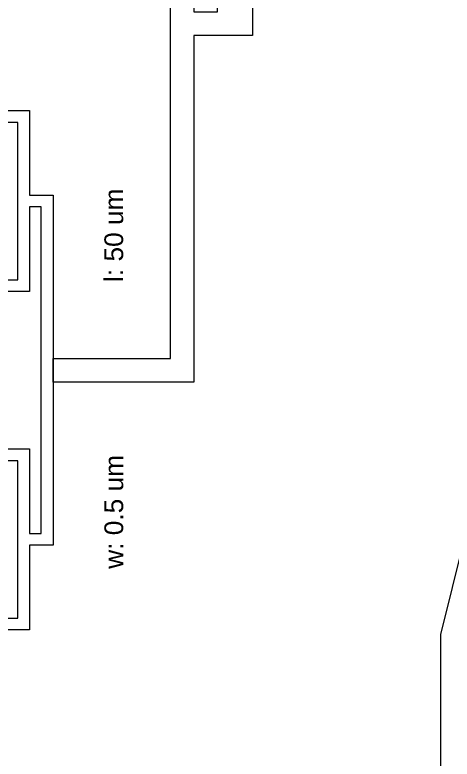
# Model space of a CAD drawing. Extents: x 1000 to 49000, y 2919 to 77300.
# Drawn here: x 35487 to 37350, y 37270 to 40438 of the extents above; entities that cross this region are included whole.
import ezdxf

# ---------------------------------------------------------------- set-up
doc = ezdxf.new("R2010")
doc.units = 13
doc.layers.add('Outer', color=1, linetype='Continuous', lineweight=0, true_color=0xff0000)
doc.styles.add('textstyle20', font='')
doc.styles.add('textstyle21', font='')
doc.styles.get('textstyle20').set_extended_font_data('Arial')
doc.styles.get('textstyle21').set_extended_font_data('Arial')

msp = doc.modelspace()

# ---------------------------------------------------------------- linework, layer by layer
at = {"layer": 'Outer'}
for points in [[(37400, 43200), (36500, 43200), (36500, 40350), (36250, 40350), (36250, 38875), (35650, 38875), (35650, 38975), (36150, 38975), (36150, 41825), (35650, 41825), (35650, 41925), (36250, 41925), (36250, 40450), (36350, 40450), (36350, 46250), (36250, 46250), (36250, 44775), (35650, 44775), (35650, 44875), (36150, 44875), (36150, 47725)], [(35450, 40030), (35550, 40030), (35550, 39670), (35650, 39670), (35650, 38180), (35550, 38180), (35550, 37820), (35450, 37820)], [(35450, 39310), (35500, 39310), (35500, 39980), (35450, 39980)], [(35450, 38590), (35550, 38590), (35550, 38230), (35600, 38230), (35600, 39620), (35550, 39620), (35550, 39260), (35450, 39260)], [(35450, 37870), (35500, 37870), (35500, 38540), (35450, 38540)], [(31500, 30875), (31500, 29175), (43500, 29175), (43500, 30875), (38000, 33900), (38000, 36200), (37700, 36800), (37700, 37800), (37600, 38200), (37400, 38200), (37300, 37800), (37300, 36800), (37000, 36200), (37000, 33900), (31500, 30875)]]:
    msp.add_lwpolyline(points, dxfattribs=at)

# ---------------------------------------------------------------- texts
at = {"layer": 'Outer', "char_height": 80, "attachment_point": 7, "rotation": 90}
for s, insert, style in [('l: 50 um', (35949.89, 39300.86), 'textstyle20'), ('w: 0.5 um', (35950, 38080), 'textstyle21')]:
    msp.add_mtext(s, dxfattribs=dict(at, insert=insert, style=style))

doc.saveas('drawing.dxf')
